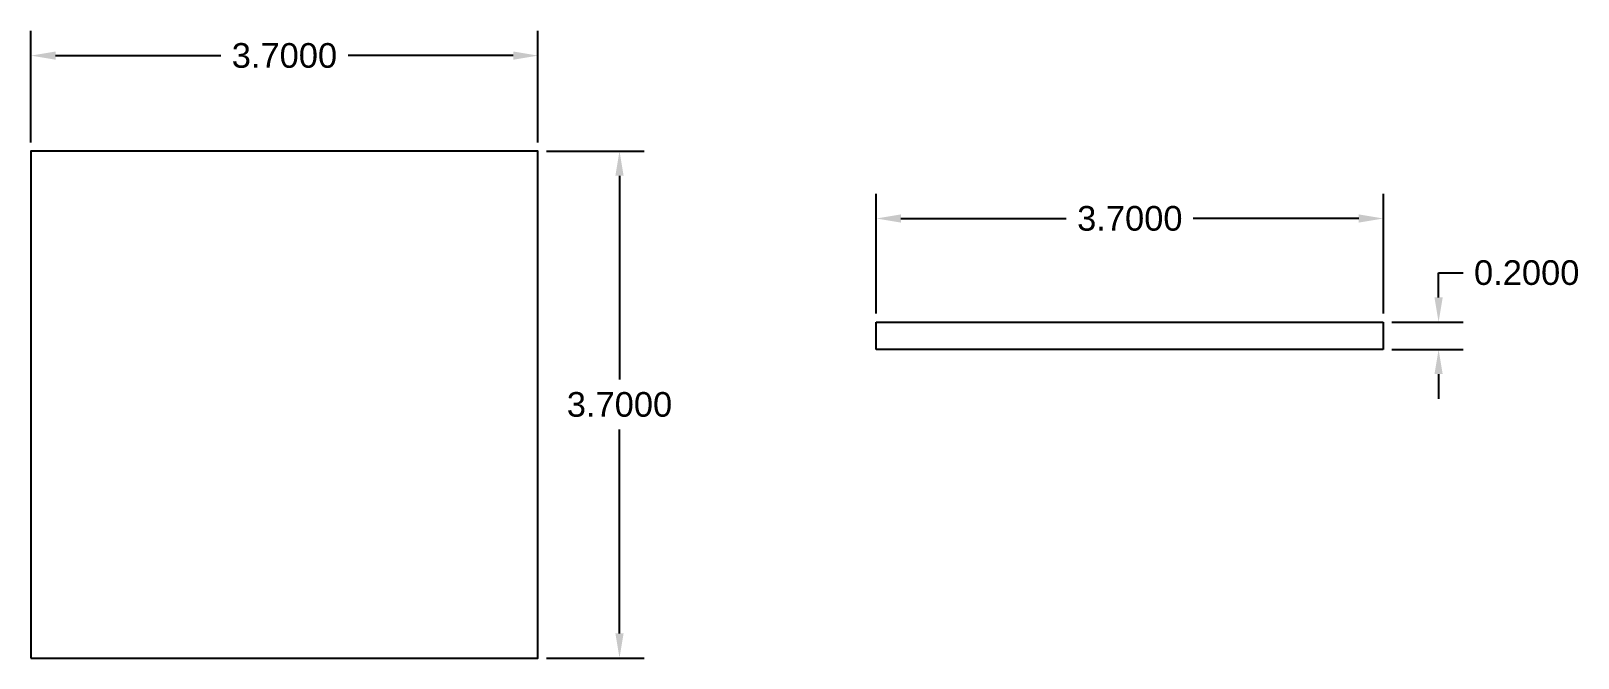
# Model space of a CAD drawing. Header units: inches. Extents: x 25.6 to 36.9, y 27.9 to 32.5.
import ezdxf

# ---------------------------------------------------------------- set-up
doc = ezdxf.new("R2010")
doc.units = ezdxf.units.IN
doc.header["$MEASUREMENT"] = 0
for name, color, linetype in [('dimensiuni', 50, 'Continuous'), ('plan lateral', 91, 'Continuous'), ('plan sus', 120, 'Continuous')]:
    doc.layers.add(name, color=color, linetype=linetype)
doc.styles.get("Standard").update_dxf_attribs({"font": 'arial.ttf'})
doc.dimstyles.get("Standard").update_dxf_attribs({"dimtxt": 0.18, "dimasz": 0.18, "dimexe": 0.18, "dimexo": 0.0625, "dimgap": 0.09, "dimtad": 0, "dimtih": 1, "dimtoh": 1, "dimdec": 4, "dimzin": 0, "dimdsep": 46, "dimtxsty": 'Standard', "dimcen": 0.09, "dimadec": 0, "dimazin": 0, "dimtfac": 1, "dimtdec": 4, "dimtofl": 0, "dimtmove": 0, "dimatfit": 3, "dimfxl": 1, "dimtolj": 1, "dimtzin": 0, "dimarcsym": 0})

# ---------------------------------------------------------------- blocks, each defined once
blk = doc.blocks.new('*D7')
at = {"layer": 'Defpoints', "color": 0, "transparency": 16777216}
for p in [(35.496, 31.152), (31.796, 30.396), (35.496, 30.396)]:
    blk.add_point(p, dxfattribs=at)
at = {"layer": 'dimensiuni', "color": 0, "lineweight": -2, "transparency": 16777216}
for p, q in [((31.796, 30.458), (31.796, 31.332)), ((35.496, 30.458), (35.496, 31.332)), ((31.976, 31.152), (33.182, 31.152)), ((35.316, 31.152), (34.109, 31.152))]:
    blk.add_line(p, q, dxfattribs=at)
at = {"layer": 'dimensiuni', "color": 0, "transparency": 16777216}
for points in [[(31.976, 31.182), (31.976, 31.122), (31.796, 31.152)], [(35.316, 31.182), (35.316, 31.122), (35.496, 31.152)]]:
    blk.add_solid(points, dxfattribs=at)
at = {"layer": 'dimensiuni', "color": 0, "transparency": 16777216, "insert": (33.646, 31.152), "char_height": 0.18, "attachment_point": 5}
blk.add_mtext('\\A1;3.7000', dxfattribs=at)
blk = doc.blocks.new('*D8')
at = {"layer": 'Defpoints', "color": 0, "transparency": 16777216}
for p in [(35.496, 30.396), (35.899, 30.396), (35.496, 30.196)]:
    blk.add_point(p, dxfattribs=at)
at = {"layer": 'dimensiuni', "color": 0, "lineweight": -2, "transparency": 16777216}
for p, q in [((35.899, 30.576), (35.899, 30.756)), ((35.899, 30.756), (36.079, 30.756)), ((35.558, 30.396), (36.079, 30.396)), ((35.558, 30.196), (36.079, 30.196)), ((35.899, 30.016), (35.899, 29.836))]:
    blk.add_line(p, q, dxfattribs=at)
at = {"layer": 'dimensiuni', "color": 0, "transparency": 16777216}
for points in [[(35.869, 30.576), (35.929, 30.576), (35.899, 30.396)], [(35.869, 30.016), (35.929, 30.016), (35.899, 30.196)]]:
    blk.add_solid(points, dxfattribs=at)
at = {"layer": 'dimensiuni', "color": 0, "transparency": 16777216, "insert": (36.542, 30.756), "char_height": 0.18, "attachment_point": 5}
blk.add_mtext('\\A1;0.2000', dxfattribs=at)
blk = doc.blocks.new('*D12')
at = {"layer": 'Defpoints', "color": 0, "transparency": 16777216}
for p in [(25.627, 32.341), (25.627, 31.644), (29.327, 31.644)]:
    blk.add_point(p, dxfattribs=at)
at = {"layer": 'dimensiuni', "color": 0, "lineweight": -2, "transparency": 16777216}
for p, q in [((25.627, 31.706), (25.627, 32.521)), ((29.327, 31.706), (29.327, 32.521)), ((25.807, 32.341), (27.014, 32.341)), ((29.147, 32.341), (27.941, 32.341))]:
    blk.add_line(p, q, dxfattribs=at)
at = {"layer": 'dimensiuni', "color": 0, "transparency": 16777216}
for points in [[(25.807, 32.371), (25.807, 32.311), (25.627, 32.341)], [(29.147, 32.371), (29.147, 32.311), (29.327, 32.341)]]:
    blk.add_solid(points, dxfattribs=at)
at = {"layer": 'dimensiuni', "color": 0, "transparency": 16777216, "insert": (27.477, 32.341), "char_height": 0.18, "attachment_point": 5}
blk.add_mtext('\\A1;3.7000', dxfattribs=at)
blk = doc.blocks.new('*D13')
at = {"layer": 'Defpoints', "color": 0, "transparency": 16777216}
for p in [(29.327, 31.644), (29.922, 31.644), (29.327, 27.944)]:
    blk.add_point(p, dxfattribs=at)
at = {"layer": 'dimensiuni', "color": 0, "lineweight": -2, "transparency": 16777216}
for p, q in [((29.39, 31.644), (30.102, 31.644)), ((29.922, 31.464), (29.922, 29.976)), ((29.922, 28.124), (29.922, 29.612)), ((29.39, 27.944), (30.102, 27.944))]:
    blk.add_line(p, q, dxfattribs=at)
at = {"layer": 'dimensiuni', "color": 0, "transparency": 16777216}
for points in [[(29.892, 31.464), (29.952, 31.464), (29.922, 31.644)], [(29.892, 28.124), (29.952, 28.124), (29.922, 27.944)]]:
    blk.add_solid(points, dxfattribs=at)
at = {"layer": 'dimensiuni', "color": 0, "transparency": 16777216, "insert": (29.922, 29.794), "char_height": 0.18, "attachment_point": 5}
blk.add_mtext('\\A1;3.7000', dxfattribs=at)

msp = doc.modelspace()

# ---------------------------------------------------------------- linework, layer by layer
at = {"layer": 'plan lateral'}
for p, q in [((31.7956, 30.39566), (35.4956, 30.39566)), ((31.7956, 30.19566), (31.7956, 30.39566)), ((35.4956, 30.39566), (35.4956, 30.39566)), ((35.4956, 30.39566), (35.4956, 30.19566)), ((35.4956, 30.19566), (31.7956, 30.19566))]:
    msp.add_line(p, q, dxfattribs=at)
at = {"layer": 'plan sus'}
msp.add_lwpolyline([(25.62732, 27.9438), (29.32732, 27.9438), (29.32732, 31.6438), (25.62732, 31.6438)], close=True, dxfattribs=at)

# ---------------------------------------------------------------- dimensions: what is measured, and where the dimension line sits
at = {"layer": 'dimensiuni'}
for base, p1, p2, picture, middle in [((25.62732, 32.34106), (29.32732, 31.6438), (25.62732, 31.6438), '*D12', (27.47732, 32.34106)), ((35.4956, 31.15197), (31.7956, 30.39566), (35.4956, 30.39566), '*D7', (33.6456, 31.15197))]:
    dim = msp.add_linear_dim(base=base, p1=p1, p2=p2, dimstyle='Standard', dxfattribs=at)
    dim.commit()
    dim.dimension.update_dxf_attribs({"geometry": picture, "text_midpoint": middle})
for base, p1, p2, picture, middle in [((29.9216, 31.6438), (29.32732, 27.9438), (29.32732, 31.6438), '*D13', (29.9216, 29.7938)), ((35.89853, 30.39566), (35.4956, 30.19566), (35.4956, 30.39566), '*D8', (36.54185, 30.75566))]:
    dim = msp.add_linear_dim(base=base, p1=p1, p2=p2, angle=90, dimstyle='Standard', dxfattribs=at)
    dim.commit()
    dim.dimension.update_dxf_attribs({"geometry": picture, "text_midpoint": middle})

doc.saveas('drawing.dxf')
